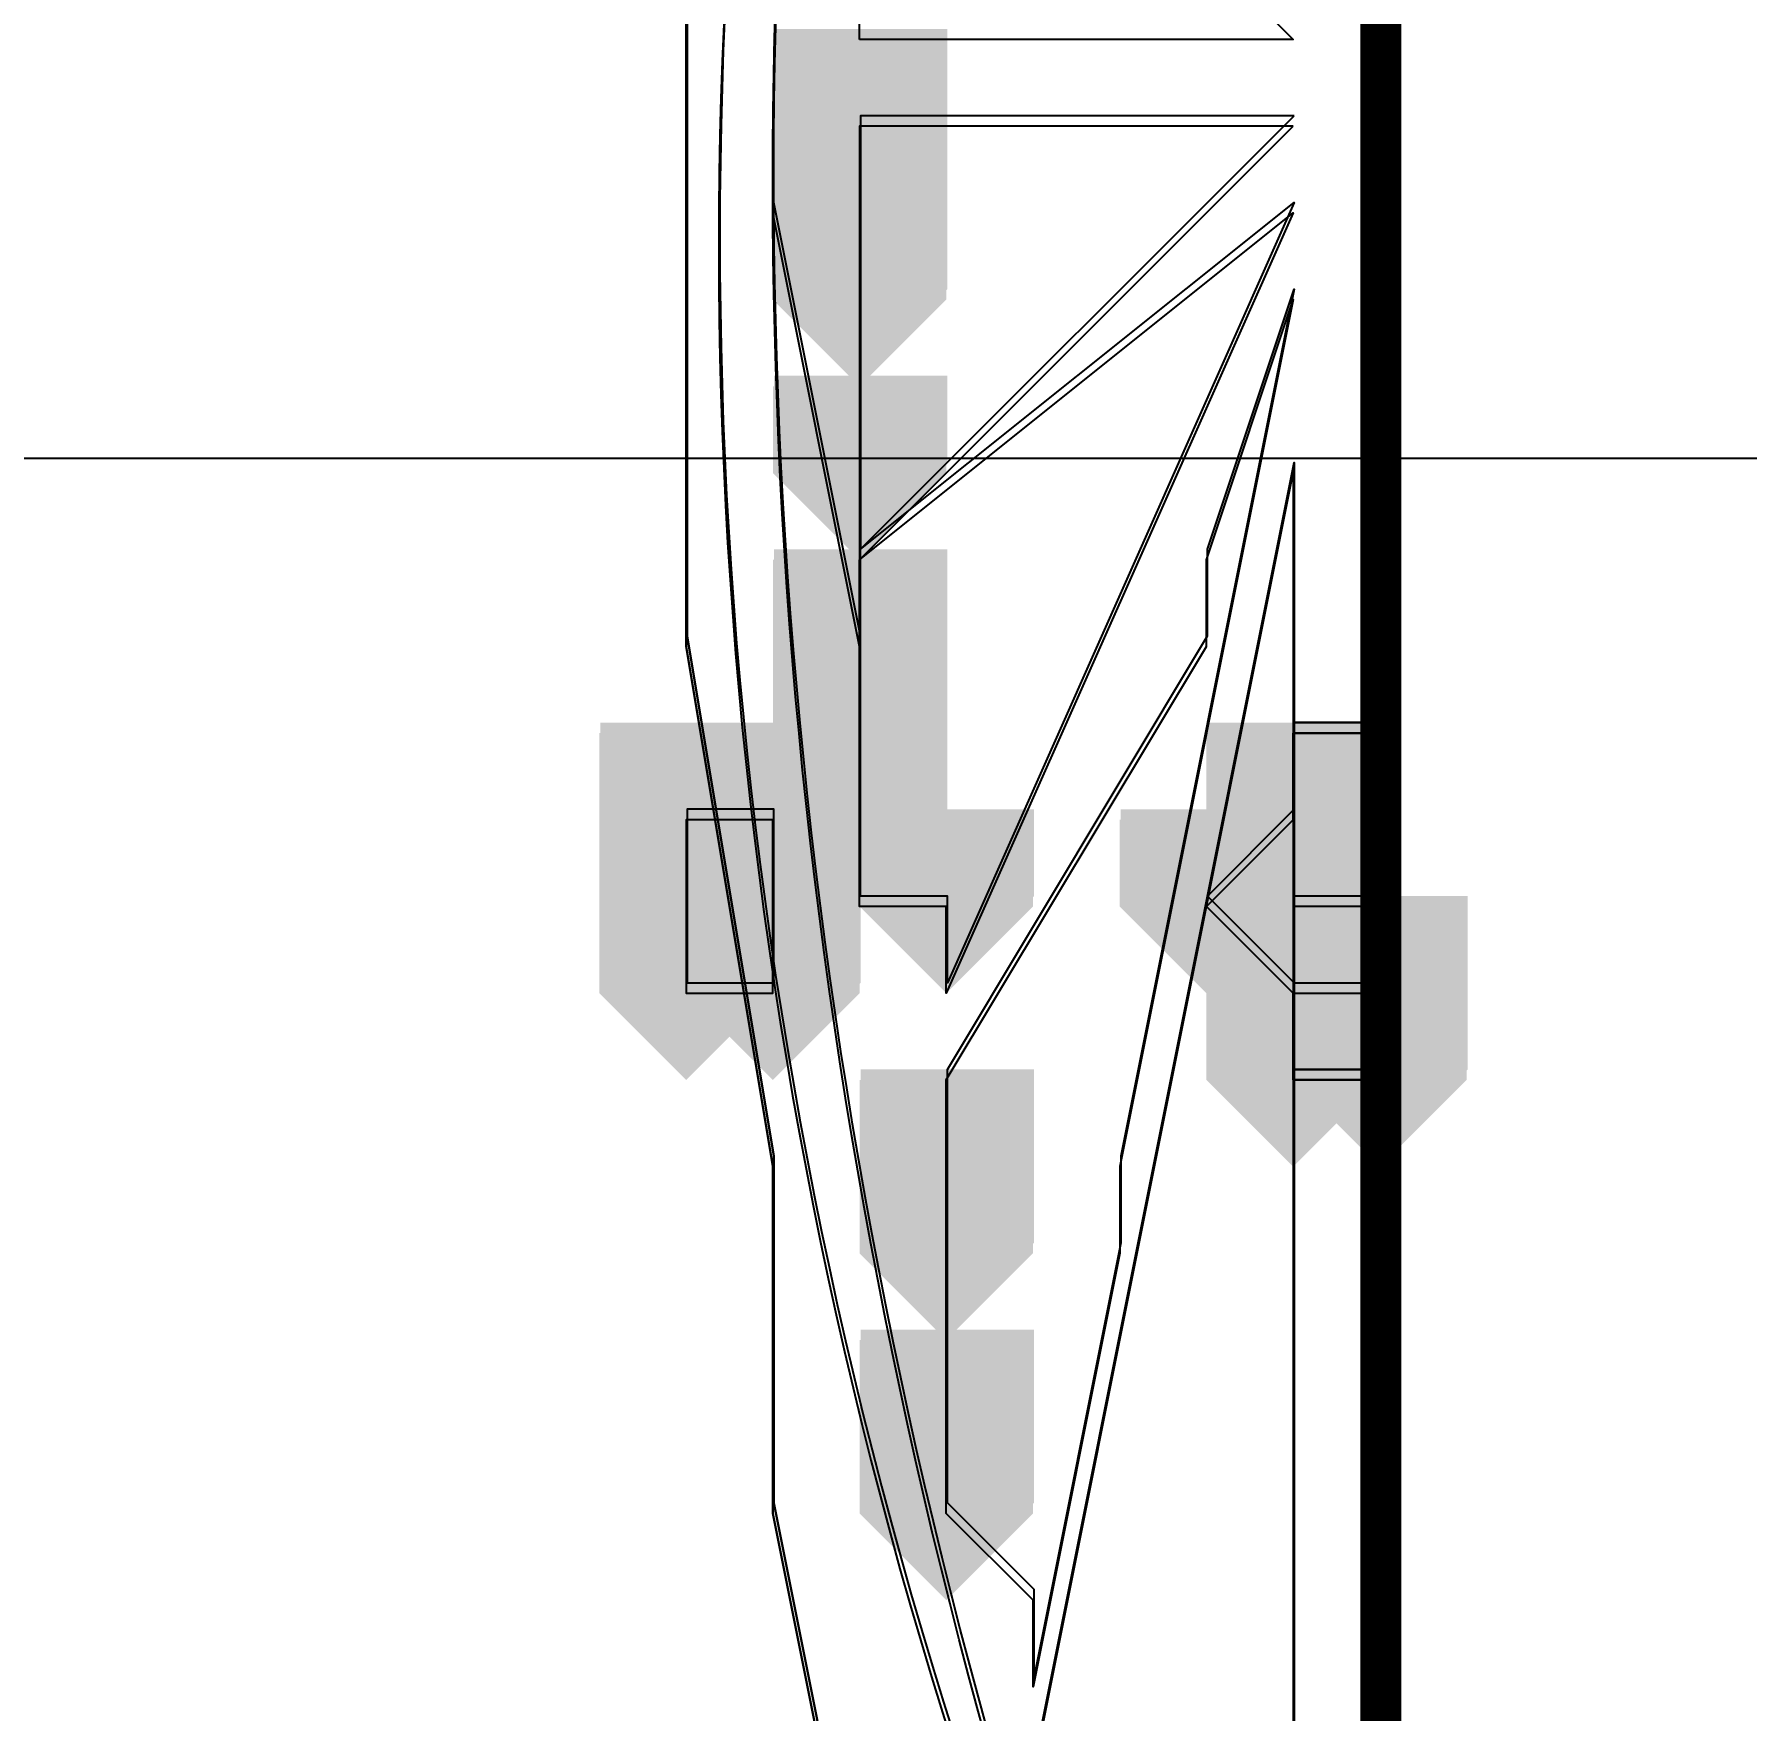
# Model space of a CAD drawing. Header units: millimetres. Extents: x -8417289 to 9420486, y 0 to 166066.
# Drawn here: x -185792.3 to -185708.7, y 119639.5 to 119721.3 of the extents above; entities that cross this region are included whole.
import ezdxf
from ezdxf import colors
from ezdxf.entities.mleader import LeaderData, LeaderLine
from ezdxf.math import Vec2, Vec3

# ---------------------------------------------------------------- set-up
doc = ezdxf.new("R2010")
doc.units = ezdxf.units.MM
doc.header["$MEASUREMENT"] = 0
doc.header["$PDMODE"] = 3
doc.header["$PDSIZE"] = -4
doc.layers.get('0').update_dxf_attribs({"color": 250, "lineweight": 9})
doc.layers.get('Defpoints').update_dxf_attribs({"color": 6})
doc.layers.add('_АР ТЕКСТ', color=250, linetype='Continuous', lineweight=25)
for name, color, linetype in [('ТХ_обор_бытовое', 14, 'Continuous'), ('ТХ_обор_спорт', 5, 'Continuous'), ('ТХ_привязки ЭО', 96, 'Continuous'), ('ТХ_привязки_ВК', 174, 'Continuous')]:
    doc.layers.add(name, color=color, linetype=linetype)
doc.styles.add('ISOCPEUR', font='isocpeur.TTF')
doc.styles.add('ГОСТ 2.304', font='isocpeur.TTF', dxfattribs={"width": 0.7})
doc.dimstyles.new('R_100', dxfattribs={"dimtxt": 270, "dimasz": 120, "dimexe": 100, "dimexo": 0, "dimgap": 60, "dimtad": 1, "dimdec": 0, "dimrnd": 50, "dimzin": 0, "dimdsep": 46, "dimtxsty": 'ISOCPEUR', "dimblk": 'ARCHTICK', "dimcen": 0, "dimdle": 100, "dimclrd": 256, "dimclre": 256, "dimclrt": 256, "dimadec": 0, "dimazin": 0, "dimtfac": 2, "dimtdec": 0, "dimtofl": 0, "dimtmove": 1, "dimatfit": 3, "dimfxl": 1, "dimtvp": 3, "dimtolj": 1, "dimtzin": 0, "dimarcsym": 0})

# ---------------------------------------------------------------- blocks, each defined once
blk = doc.blocks.new('_DotSmall')
at = {"color": 0, "linetype": 'ByBlock', "const_width": 0.5}
blk.add_lwpolyline([(-0.0625, 0, 1), (0.0625, 0, 1)], format="xyb", close=True, dxfattribs=at)
blk = doc.blocks.new('У300')
at = {"layer": 'ТХ_обор_бытовое', "transparency": 33554559}
for points in [[(-230567.446, 67307.201), (-230571.679, 67307.201), (-230571.679, 67302.967), (-230567.446, 67298.734), (-230563.212, 67302.967), (-230563.212, 67307.201)], [(-230567.395, 67307.711), (-230571.628, 67307.711), (-230571.628, 67303.478), (-230567.395, 67299.244), (-230563.161, 67303.478), (-230563.161, 67307.711)], [(-230567.446, 67302.967), (-230571.679, 67302.967), (-230571.679, 67298.734), (-230567.446, 67294.501), (-230563.212, 67298.734), (-230563.212, 67302.967)], [(-230567.446, 67302.967), (-230571.679, 67302.967), (-230571.679, 67298.734), (-230567.446, 67294.501), (-230563.212, 67298.734), (-230563.212, 67302.967)], [(-230567.395, 67303.478), (-230571.628, 67303.478), (-230571.628, 67299.244), (-230567.395, 67295.011), (-230563.161, 67299.244), (-230563.161, 67303.478)], [(-230567.395, 67303.478), (-230571.628, 67303.478), (-230571.628, 67299.244), (-230567.395, 67295.011), (-230563.161, 67299.244), (-230563.161, 67303.478)], [(-230567.446, 67298.734), (-230571.679, 67298.734), (-230571.679, 67294.501), (-230567.446, 67290.267), (-230563.212, 67294.501), (-230563.212, 67298.734)], [(-230567.446, 67298.734), (-230571.679, 67298.734), (-230571.679, 67294.501), (-230567.446, 67290.267), (-230563.212, 67294.501), (-230563.212, 67298.734)], [(-230567.446, 67298.734), (-230571.679, 67298.734), (-230571.679, 67294.501), (-230567.446, 67290.267), (-230563.212, 67294.501), (-230563.212, 67298.734)], [(-230567.446, 67298.734), (-230571.679, 67298.734), (-230571.679, 67294.501), (-230567.446, 67290.267), (-230563.212, 67294.501), (-230563.212, 67298.734)], [(-230567.395, 67299.244), (-230571.628, 67299.244), (-230571.628, 67295.011), (-230567.395, 67290.778), (-230563.161, 67295.011), (-230563.161, 67299.244)], [(-230567.395, 67299.244), (-230571.628, 67299.244), (-230571.628, 67295.011), (-230567.395, 67290.778), (-230563.161, 67295.011), (-230563.161, 67299.244)], [(-230567.395, 67299.244), (-230571.628, 67299.244), (-230571.628, 67295.011), (-230567.395, 67290.778), (-230563.161, 67295.011), (-230563.161, 67299.244)], [(-230567.395, 67299.244), (-230571.628, 67299.244), (-230571.628, 67295.011), (-230567.395, 67290.778), (-230563.161, 67295.011), (-230563.161, 67299.244)], [(-230567.446, 67290.267), (-230571.679, 67290.267), (-230571.679, 67286.034), (-230567.446, 67281.8), (-230563.212, 67286.034), (-230563.212, 67290.267)], [(-230567.395, 67290.778), (-230571.628, 67290.778), (-230571.628, 67286.544), (-230567.395, 67282.311), (-230563.161, 67286.544), (-230563.161, 67290.778)], [(-230567.395, 67282.311), (-230571.628, 67282.311), (-230571.628, 67278.078), (-230567.395, 67273.844), (-230563.161, 67278.078), (-230563.161, 67282.311)], [(-230567.395, 67282.311), (-230571.628, 67282.311), (-230571.628, 67278.078), (-230567.395, 67273.844), (-230563.161, 67278.078), (-230563.161, 67282.311)], [(-230567.446, 67281.8), (-230571.679, 67281.8), (-230571.679, 67277.567), (-230567.446, 67273.334), (-230563.212, 67277.567), (-230563.212, 67281.8)], [(-230567.446, 67281.8), (-230571.679, 67281.8), (-230571.679, 67277.567), (-230567.446, 67273.334), (-230563.212, 67277.567), (-230563.212, 67281.8)], [(-230567.395, 67278.078), (-230571.628, 67278.078), (-230571.628, 67273.844), (-230567.395, 67269.611), (-230563.161, 67273.844), (-230563.161, 67278.078)], [(-230567.446, 67277.567), (-230571.679, 67277.567), (-230571.679, 67273.334), (-230567.446, 67269.1), (-230563.212, 67273.334), (-230563.212, 67277.567)], [(-230575.861, 67273.844), (-230580.095, 67273.844), (-230580.095, 67269.611), (-230575.861, 67265.378), (-230571.628, 67269.611), (-230571.628, 67273.844)], [(-230575.861, 67273.844), (-230580.095, 67273.844), (-230580.095, 67269.611), (-230575.861, 67265.378), (-230571.628, 67269.611), (-230571.628, 67273.844)], [(-230567.395, 67273.844), (-230571.628, 67273.844), (-230571.628, 67269.611), (-230567.395, 67265.378), (-230563.161, 67269.611), (-230563.161, 67273.844)], [(-230546.228, 67273.844), (-230550.461, 67273.844), (-230550.461, 67269.611), (-230546.228, 67265.378), (-230541.994, 67269.611), (-230541.994, 67273.844)], [(-230546.228, 67273.844), (-230550.461, 67273.844), (-230550.461, 67269.611), (-230546.228, 67265.378), (-230541.994, 67269.611), (-230541.994, 67273.844)], [(-230546.228, 67273.844), (-230550.461, 67273.844), (-230550.461, 67269.611), (-230546.228, 67265.378), (-230541.994, 67269.611), (-230541.994, 67273.844)], [(-230546.228, 67273.844), (-230550.461, 67273.844), (-230550.461, 67269.611), (-230546.228, 67265.378), (-230541.994, 67269.611), (-230541.994, 67273.844)], [(-230575.913, 67273.334), (-230580.146, 67273.334), (-230580.146, 67269.1), (-230575.913, 67264.867), (-230571.679, 67269.1), (-230571.679, 67273.334)], [(-230575.913, 67273.334), (-230580.146, 67273.334), (-230580.146, 67269.1), (-230575.913, 67264.867), (-230571.679, 67269.1), (-230571.679, 67273.334)], [(-230567.446, 67273.334), (-230571.679, 67273.334), (-230571.679, 67269.1), (-230567.446, 67264.867), (-230563.212, 67269.1), (-230563.212, 67273.334)], [(-230546.279, 67273.334), (-230550.512, 67273.334), (-230550.512, 67269.1), (-230546.279, 67264.867), (-230542.046, 67269.1), (-230542.046, 67273.334)], [(-230546.279, 67273.334), (-230550.512, 67273.334), (-230550.512, 67269.1), (-230546.279, 67264.867), (-230542.046, 67269.1), (-230542.046, 67273.334)], [(-230546.279, 67273.334), (-230550.512, 67273.334), (-230550.512, 67269.1), (-230546.279, 67264.867), (-230542.046, 67269.1), (-230542.046, 67273.334)], [(-230546.279, 67273.334), (-230550.512, 67273.334), (-230550.512, 67269.1), (-230546.279, 67264.867), (-230542.046, 67269.1), (-230542.046, 67273.334)], [(-230575.861, 67269.611), (-230580.095, 67269.611), (-230580.095, 67265.378), (-230575.861, 67261.144), (-230571.628, 67265.378), (-230571.628, 67269.611)], [(-230575.861, 67269.611), (-230580.095, 67269.611), (-230580.095, 67265.378), (-230575.861, 67261.144), (-230571.628, 67265.378), (-230571.628, 67269.611)], [(-230575.861, 67269.611), (-230580.095, 67269.611), (-230580.095, 67265.378), (-230575.861, 67261.144), (-230571.628, 67265.378), (-230571.628, 67269.611)], [(-230575.861, 67269.611), (-230580.095, 67269.611), (-230580.095, 67265.378), (-230575.861, 67261.144), (-230571.628, 67265.378), (-230571.628, 67269.611)], [(-230575.861, 67269.611), (-230580.095, 67269.611), (-230580.095, 67265.378), (-230575.861, 67261.144), (-230571.628, 67265.378), (-230571.628, 67269.611)], [(-230575.861, 67269.611), (-230580.095, 67269.611), (-230580.095, 67265.378), (-230575.861, 67261.144), (-230571.628, 67265.378), (-230571.628, 67269.611)], [(-230575.861, 67269.611), (-230580.095, 67269.611), (-230580.095, 67265.378), (-230575.861, 67261.144), (-230571.628, 67265.378), (-230571.628, 67269.611)], [(-230575.861, 67269.611), (-230580.095, 67269.611), (-230580.095, 67265.378), (-230575.861, 67261.144), (-230571.628, 67265.378), (-230571.628, 67269.611)], [(-230575.861, 67269.611), (-230580.095, 67269.611), (-230580.095, 67265.378), (-230575.861, 67261.144), (-230571.628, 67265.378), (-230571.628, 67269.611)], [(-230571.628, 67269.611), (-230575.861, 67269.611), (-230575.861, 67265.378), (-230571.628, 67261.144), (-230567.395, 67265.378), (-230567.395, 67269.611)], [(-230571.628, 67269.611), (-230575.861, 67269.611), (-230575.861, 67265.378), (-230571.628, 67261.144), (-230567.395, 67265.378), (-230567.395, 67269.611)], [(-230571.628, 67269.611), (-230575.861, 67269.611), (-230575.861, 67265.378), (-230571.628, 67261.144), (-230567.395, 67265.378), (-230567.395, 67269.611)], [(-230571.628, 67269.611), (-230575.861, 67269.611), (-230575.861, 67265.378), (-230571.628, 67261.144), (-230567.395, 67265.378), (-230567.395, 67269.611)], [(-230571.628, 67269.611), (-230575.861, 67269.611), (-230575.861, 67265.378), (-230571.628, 67261.144), (-230567.395, 67265.378), (-230567.395, 67269.611)], [(-230571.628, 67269.611), (-230575.861, 67269.611), (-230575.861, 67265.378), (-230571.628, 67261.144), (-230567.395, 67265.378), (-230567.395, 67269.611)], [(-230571.628, 67269.611), (-230575.861, 67269.611), (-230575.861, 67265.378), (-230571.628, 67261.144), (-230567.395, 67265.378), (-230567.395, 67269.611)], [(-230571.628, 67269.611), (-230575.861, 67269.611), (-230575.861, 67265.378), (-230571.628, 67261.144), (-230567.395, 67265.378), (-230567.395, 67269.611)], [(-230571.628, 67269.611), (-230575.861, 67269.611), (-230575.861, 67265.378), (-230571.628, 67261.144), (-230567.395, 67265.378), (-230567.395, 67269.611)], [(-230563.161, 67269.611), (-230567.395, 67269.611), (-230567.395, 67265.378), (-230563.161, 67261.144), (-230558.928, 67265.378), (-230558.928, 67269.611)], [(-230550.461, 67269.611), (-230554.695, 67269.611), (-230554.695, 67265.378), (-230550.461, 67261.144), (-230546.228, 67265.378), (-230546.228, 67269.611)], [(-230550.461, 67269.611), (-230554.695, 67269.611), (-230554.695, 67265.378), (-230550.461, 67261.144), (-230546.228, 67265.378), (-230546.228, 67269.611)], [(-230546.228, 67269.611), (-230550.461, 67269.611), (-230550.461, 67265.378), (-230546.228, 67261.144), (-230541.994, 67265.378), (-230541.994, 67269.611)], [(-230546.228, 67269.611), (-230550.461, 67269.611), (-230550.461, 67265.378), (-230546.228, 67261.144), (-230541.994, 67265.378), (-230541.994, 67269.611)], [(-230575.913, 67269.1), (-230580.146, 67269.1), (-230580.146, 67264.867), (-230575.913, 67260.634), (-230571.679, 67264.867), (-230571.679, 67269.1)], [(-230575.913, 67269.1), (-230580.146, 67269.1), (-230580.146, 67264.867), (-230575.913, 67260.634), (-230571.679, 67264.867), (-230571.679, 67269.1)], [(-230575.913, 67269.1), (-230580.146, 67269.1), (-230580.146, 67264.867), (-230575.913, 67260.634), (-230571.679, 67264.867), (-230571.679, 67269.1)], [(-230575.913, 67269.1), (-230580.146, 67269.1), (-230580.146, 67264.867), (-230575.913, 67260.634), (-230571.679, 67264.867), (-230571.679, 67269.1)], [(-230575.913, 67269.1), (-230580.146, 67269.1), (-230580.146, 67264.867), (-230575.913, 67260.634), (-230571.679, 67264.867), (-230571.679, 67269.1)], [(-230575.913, 67269.1), (-230580.146, 67269.1), (-230580.146, 67264.867), (-230575.913, 67260.634), (-230571.679, 67264.867), (-230571.679, 67269.1)], [(-230575.913, 67269.1), (-230580.146, 67269.1), (-230580.146, 67264.867), (-230575.913, 67260.634), (-230571.679, 67264.867), (-230571.679, 67269.1)], [(-230575.913, 67269.1), (-230580.146, 67269.1), (-230580.146, 67264.867), (-230575.913, 67260.634), (-230571.679, 67264.867), (-230571.679, 67269.1)], [(-230575.913, 67269.1), (-230580.146, 67269.1), (-230580.146, 67264.867), (-230575.913, 67260.634), (-230571.679, 67264.867), (-230571.679, 67269.1)], [(-230571.679, 67269.1), (-230575.913, 67269.1), (-230575.913, 67264.867), (-230571.679, 67260.634), (-230567.446, 67264.867), (-230567.446, 67269.1)], [(-230571.679, 67269.1), (-230575.913, 67269.1), (-230575.913, 67264.867), (-230571.679, 67260.634), (-230567.446, 67264.867), (-230567.446, 67269.1)], [(-230571.679, 67269.1), (-230575.913, 67269.1), (-230575.913, 67264.867), (-230571.679, 67260.634), (-230567.446, 67264.867), (-230567.446, 67269.1)], [(-230571.679, 67269.1), (-230575.913, 67269.1), (-230575.913, 67264.867), (-230571.679, 67260.634), (-230567.446, 67264.867), (-230567.446, 67269.1)], [(-230571.679, 67269.1), (-230575.913, 67269.1), (-230575.913, 67264.867), (-230571.679, 67260.634), (-230567.446, 67264.867), (-230567.446, 67269.1)], [(-230571.679, 67269.1), (-230575.913, 67269.1), (-230575.913, 67264.867), (-230571.679, 67260.634), (-230567.446, 67264.867), (-230567.446, 67269.1)], [(-230571.679, 67269.1), (-230575.913, 67269.1), (-230575.913, 67264.867), (-230571.679, 67260.634), (-230567.446, 67264.867), (-230567.446, 67269.1)], [(-230571.679, 67269.1), (-230575.913, 67269.1), (-230575.913, 67264.867), (-230571.679, 67260.634), (-230567.446, 67264.867), (-230567.446, 67269.1)], [(-230571.679, 67269.1), (-230575.913, 67269.1), (-230575.913, 67264.867), (-230571.679, 67260.634), (-230567.446, 67264.867), (-230567.446, 67269.1)], [(-230563.212, 67269.1), (-230567.446, 67269.1), (-230567.446, 67264.867), (-230563.212, 67260.634), (-230558.979, 67264.867), (-230558.979, 67269.1)], [(-230550.512, 67269.1), (-230554.746, 67269.1), (-230554.746, 67264.867), (-230550.512, 67260.634), (-230546.279, 67264.867), (-230546.279, 67269.1)], [(-230550.512, 67269.1), (-230554.746, 67269.1), (-230554.746, 67264.867), (-230550.512, 67260.634), (-230546.279, 67264.867), (-230546.279, 67269.1)], [(-230546.279, 67269.1), (-230550.512, 67269.1), (-230550.512, 67264.867), (-230546.279, 67260.634), (-230542.046, 67264.867), (-230542.046, 67269.1)], [(-230546.279, 67269.1), (-230550.512, 67269.1), (-230550.512, 67264.867), (-230546.279, 67260.634), (-230542.046, 67264.867), (-230542.046, 67269.1)], [(-230575.861, 67265.378), (-230580.095, 67265.378), (-230580.095, 67261.144), (-230575.861, 67256.911), (-230571.628, 67261.144), (-230571.628, 67265.378)], [(-230575.861, 67265.378), (-230580.095, 67265.378), (-230580.095, 67261.144), (-230575.861, 67256.911), (-230571.628, 67261.144), (-230571.628, 67265.378)], [(-230575.861, 67265.378), (-230580.095, 67265.378), (-230580.095, 67261.144), (-230575.861, 67256.911), (-230571.628, 67261.144), (-230571.628, 67265.378)], [(-230575.861, 67265.378), (-230580.095, 67265.378), (-230580.095, 67261.144), (-230575.861, 67256.911), (-230571.628, 67261.144), (-230571.628, 67265.378)], [(-230575.861, 67265.378), (-230580.095, 67265.378), (-230580.095, 67261.144), (-230575.861, 67256.911), (-230571.628, 67261.144), (-230571.628, 67265.378)], [(-230571.628, 67265.378), (-230575.861, 67265.378), (-230575.861, 67261.144), (-230571.628, 67256.911), (-230567.395, 67261.144), (-230567.395, 67265.378)], [(-230571.628, 67265.378), (-230575.861, 67265.378), (-230575.861, 67261.144), (-230571.628, 67256.911), (-230567.395, 67261.144), (-230567.395, 67265.378)], [(-230571.628, 67265.378), (-230575.861, 67265.378), (-230575.861, 67261.144), (-230571.628, 67256.911), (-230567.395, 67261.144), (-230567.395, 67265.378)], [(-230546.228, 67265.378), (-230550.461, 67265.378), (-230550.461, 67261.144), (-230546.228, 67256.911), (-230541.994, 67261.144), (-230541.994, 67265.378)], [(-230546.228, 67265.378), (-230550.461, 67265.378), (-230550.461, 67261.144), (-230546.228, 67256.911), (-230541.994, 67261.144), (-230541.994, 67265.378)], [(-230541.994, 67265.378), (-230546.228, 67265.378), (-230546.228, 67261.144), (-230541.994, 67256.911), (-230537.761, 67261.144), (-230537.761, 67265.378)], [(-230575.913, 67264.867), (-230580.146, 67264.867), (-230580.146, 67260.634), (-230575.913, 67256.4), (-230571.679, 67260.634), (-230571.679, 67264.867)], [(-230575.913, 67264.867), (-230580.146, 67264.867), (-230580.146, 67260.634), (-230575.913, 67256.4), (-230571.679, 67260.634), (-230571.679, 67264.867)], [(-230575.913, 67264.867), (-230580.146, 67264.867), (-230580.146, 67260.634), (-230575.913, 67256.4), (-230571.679, 67260.634), (-230571.679, 67264.867)], [(-230575.913, 67264.867), (-230580.146, 67264.867), (-230580.146, 67260.634), (-230575.913, 67256.4), (-230571.679, 67260.634), (-230571.679, 67264.867)], [(-230575.913, 67264.867), (-230580.146, 67264.867), (-230580.146, 67260.634), (-230575.913, 67256.4), (-230571.679, 67260.634), (-230571.679, 67264.867)], [(-230571.679, 67264.867), (-230575.913, 67264.867), (-230575.913, 67260.634), (-230571.679, 67256.4), (-230567.446, 67260.634), (-230567.446, 67264.867)], [(-230571.679, 67264.867), (-230575.913, 67264.867), (-230575.913, 67260.634), (-230571.679, 67256.4), (-230567.446, 67260.634), (-230567.446, 67264.867)], [(-230571.679, 67264.867), (-230575.913, 67264.867), (-230575.913, 67260.634), (-230571.679, 67256.4), (-230567.446, 67260.634), (-230567.446, 67264.867)], [(-230546.279, 67264.867), (-230550.512, 67264.867), (-230550.512, 67260.634), (-230546.279, 67256.4), (-230542.046, 67260.634), (-230542.046, 67264.867)], [(-230546.279, 67264.867), (-230550.512, 67264.867), (-230550.512, 67260.634), (-230546.279, 67256.4), (-230542.046, 67260.634), (-230542.046, 67264.867)], [(-230542.046, 67264.867), (-230546.279, 67264.867), (-230546.279, 67260.634), (-230542.046, 67256.4), (-230537.812, 67260.634), (-230537.812, 67264.867)], [(-230546.228, 67261.144), (-230550.461, 67261.144), (-230550.461, 67256.911), (-230546.228, 67252.678), (-230541.994, 67256.911), (-230541.994, 67261.144)], [(-230546.228, 67261.144), (-230550.461, 67261.144), (-230550.461, 67256.911), (-230546.228, 67252.678), (-230541.994, 67256.911), (-230541.994, 67261.144)], [(-230541.994, 67261.144), (-230546.228, 67261.144), (-230546.228, 67256.911), (-230541.994, 67252.678), (-230537.761, 67256.911), (-230537.761, 67261.144)], [(-230541.994, 67261.144), (-230546.228, 67261.144), (-230546.228, 67256.911), (-230541.994, 67252.678), (-230537.761, 67256.911), (-230537.761, 67261.144)], [(-230546.279, 67260.634), (-230550.512, 67260.634), (-230550.512, 67256.4), (-230546.279, 67252.167), (-230542.046, 67256.4), (-230542.046, 67260.634)], [(-230546.279, 67260.634), (-230550.512, 67260.634), (-230550.512, 67256.4), (-230546.279, 67252.167), (-230542.046, 67256.4), (-230542.046, 67260.634)], [(-230542.046, 67260.634), (-230546.279, 67260.634), (-230546.279, 67256.4), (-230542.046, 67252.167), (-230537.812, 67256.4), (-230537.812, 67260.634)], [(-230542.046, 67260.634), (-230546.279, 67260.634), (-230546.279, 67256.4), (-230542.046, 67252.167), (-230537.812, 67256.4), (-230537.812, 67260.634)], [(-230563.161, 67256.911), (-230567.395, 67256.911), (-230567.395, 67252.678), (-230563.161, 67248.444), (-230558.928, 67252.678), (-230558.928, 67256.911)], [(-230563.212, 67256.4), (-230567.446, 67256.4), (-230567.446, 67252.167), (-230563.212, 67247.934), (-230558.979, 67252.167), (-230558.979, 67256.4)], [(-230563.161, 67252.678), (-230567.395, 67252.678), (-230567.395, 67248.444), (-230563.161, 67244.211), (-230558.928, 67248.444), (-230558.928, 67252.678)], [(-230563.212, 67252.167), (-230567.446, 67252.167), (-230567.446, 67247.934), (-230563.212, 67243.7), (-230558.979, 67247.934), (-230558.979, 67252.167)], [(-230563.212, 67243.7), (-230567.446, 67243.7), (-230567.446, 67239.467), (-230563.212, 67235.233), (-230558.979, 67239.467), (-230558.979, 67243.7)], [(-230563.161, 67244.211), (-230567.395, 67244.211), (-230567.395, 67239.977), (-230563.161, 67235.744), (-230558.928, 67239.977), (-230558.928, 67244.211)], [(-230563.212, 67239.467), (-230567.446, 67239.467), (-230567.446, 67235.233), (-230563.212, 67231), (-230558.979, 67235.233), (-230558.979, 67239.467)], [(-230563.161, 67239.977), (-230567.395, 67239.977), (-230567.395, 67235.744), (-230563.161, 67231.511), (-230558.928, 67235.744), (-230558.928, 67239.977)]]:
    blk.add_hatch(color=256, dxfattribs=at).paths.add_polyline_path(points)
at = {"layer": 'ТХ_обор_бытовое', "const_width": 2}
blk.add_lwpolyline([(-230216.026, 67468.579), (-230216.026, 67142.61), (-230541.994, 67142.61), (-230541.994, 67468.579)], close=True, dxfattribs=at)
at = {"layer": 'ТХ_обор_бытовое', "elevation": -0.565}
for points in [[(-230550.512, 67184.433), (-230554.746, 67192.9), (-230563.212, 67201.367), (-230567.446, 67214.067), (-230571.679, 67235.233), (-230571.679, 67252.167), (-230575.913, 67277.567), (-230575.913, 67298.734), (-230575.913, 67324.134), (-230575.913, 67345.301), (-230571.679, 67366.468), (-230567.446, 67383.401), (-230563.212, 67400.335)], [(-230563.212, 67400.335), (-230567.446, 67383.401), (-230571.679, 67366.468), (-230575.913, 67345.301), (-230575.913, 67324.134), (-230575.913, 67298.734), (-230575.913, 67277.567), (-230571.679, 67252.167), (-230571.679, 67235.233), (-230567.446, 67214.067)], [(-230567.446, 67214.067), (-230571.679, 67235.233), (-230571.679, 67252.167), (-230575.913, 67277.567), (-230575.913, 67298.734), (-230575.913, 67324.134), (-230575.913, 67345.301), (-230571.679, 67366.468), (-230567.446, 67383.401), (-230563.212, 67400.335)], [(-230571.679, 67366.468), (-230575.913, 67345.301), (-230575.913, 67324.134), (-230575.913, 67298.734), (-230575.913, 67277.567)], [(-230567.446, 67277.567), (-230571.679, 67298.734)], [(-230542.046, 67264.867), (-230546.279, 67264.867), (-230546.279, 67260.634), (-230542.046, 67260.634)]]:
    blk.add_lwpolyline(points, dxfattribs=at)
at = {"layer": 'ТХ_обор_бытовое'}
for points in [[(-230550.461, 67184.944), (-230554.695, 67193.41), (-230563.161, 67201.877), (-230567.395, 67214.577), (-230571.628, 67235.744), (-230571.628, 67252.678), (-230575.861, 67278.078), (-230575.861, 67299.244), (-230575.861, 67324.645), (-230575.861, 67345.811), (-230571.628, 67366.978), (-230567.395, 67383.912), (-230563.161, 67400.845)], [(-230563.161, 67400.845), (-230567.395, 67383.912), (-230571.628, 67366.978), (-230575.861, 67345.811), (-230575.861, 67324.645), (-230575.861, 67299.244), (-230575.861, 67278.078), (-230571.628, 67252.678), (-230571.628, 67235.744), (-230567.395, 67214.577)], [(-230567.395, 67214.577), (-230571.628, 67235.744), (-230571.628, 67252.678), (-230575.861, 67278.078), (-230575.861, 67299.244), (-230575.861, 67324.645), (-230575.861, 67345.811), (-230571.628, 67366.978), (-230567.395, 67383.912), (-230563.161, 67400.845)], [(-230571.628, 67366.978), (-230575.861, 67345.811), (-230575.861, 67324.645), (-230575.861, 67299.244), (-230575.861, 67278.078)], [(-230567.395, 67278.078), (-230571.628, 67299.244)], [(-230541.994, 67265.378), (-230546.228, 67265.378), (-230546.228, 67261.144), (-230541.994, 67261.144)]]:
    blk.add_lwpolyline(points, dxfattribs=at)
blk.add_lwpolyline([(-230546.228, 67417.779), (-230541.994, 67417.779, 0.248454), (-230550.461, 67193.41, -0.207133)], format="xyb", close=True, dxfattribs=at)
at = {"layer": 'ТХ_обор_бытовое', "elevation": -0.565}
blk.add_lwpolyline([(-230546.279, 67417.268), (-230542.046, 67417.268, 0.248454), (-230550.512, 67192.9, -0.207133)], format="xyb", close=True, dxfattribs=at)
for points in [[(-230567.446, 67307.201), (-230567.446, 67311.434), (-230567.446, 67315.667), (-230567.446, 67319.901), (-230567.446, 67324.134), (-230567.446, 67328.367), (-230546.279, 67307.201)], [(-230546.279, 67302.967), (-230567.446, 67302.967), (-230567.446, 67298.734), (-230567.446, 67294.501), (-230567.446, 67290.267), (-230567.446, 67286.034), (-230567.446, 67281.8)], [(-230567.446, 67269.1), (-230567.446, 67273.334), (-230567.446, 67277.567), (-230567.446, 67281.8), (-230546.279, 67298.734), (-230563.212, 67260.634), (-230563.212, 67264.867), (-230567.446, 67264.867)], [(-230563.212, 67256.4), (-230550.512, 67277.567), (-230550.512, 67281.8), (-230546.279, 67294.501), (-230554.746, 67252.167), (-230554.746, 67247.934), (-230558.979, 67226.767), (-230558.979, 67231), (-230563.212, 67235.233), (-230563.212, 67239.467), (-230563.212, 67243.7), (-230563.212, 67247.934), (-230563.212, 67252.167)], [(-230546.279, 67192.9), (-230546.279, 67197.133), (-230550.512, 67201.367), (-230554.746, 67205.6), (-230554.746, 67209.833), (-230558.979, 67214.067), (-230558.979, 67218.3), (-230558.979, 67222.533), (-230546.279, 67286.034)], [(-230542.046, 67256.4), (-230546.279, 67256.4), (-230546.279, 67260.634), (-230550.512, 67264.867), (-230546.279, 67269.1), (-230546.279, 67273.334), (-230542.046, 67273.334), (-230546.279, 67273.334), (-230546.279, 67269.1), (-230550.512, 67264.867), (-230546.279, 67260.634), (-230546.279, 67256.4)], [(-230571.679, 67264.867), (-230571.679, 67269.1), (-230575.913, 67269.1), (-230575.913, 67264.867), (-230575.913, 67260.634), (-230571.679, 67260.634)]]:
    blk.add_lwpolyline(points, close=True, dxfattribs=at)
at = {"layer": 'ТХ_обор_бытовое'}
for points in [[(-230546.228, 67303.478), (-230567.395, 67303.478), (-230567.395, 67299.244), (-230567.395, 67295.011), (-230567.395, 67290.778), (-230567.395, 67286.544), (-230567.395, 67282.311)], [(-230567.395, 67269.611), (-230567.395, 67273.844), (-230567.395, 67278.078), (-230567.395, 67282.311), (-230546.228, 67299.244), (-230563.161, 67261.144), (-230563.161, 67265.378), (-230567.395, 67265.378)], [(-230563.161, 67256.911), (-230550.461, 67278.078), (-230550.461, 67282.311), (-230546.228, 67295.011), (-230554.695, 67252.678), (-230554.695, 67248.444), (-230558.928, 67227.277), (-230558.928, 67231.511), (-230563.161, 67235.744), (-230563.161, 67239.977), (-230563.161, 67244.211), (-230563.161, 67248.444), (-230563.161, 67252.678)], [(-230546.228, 67193.41), (-230546.228, 67197.644), (-230550.461, 67201.877), (-230554.695, 67206.111), (-230554.695, 67210.344), (-230558.928, 67214.577), (-230558.928, 67218.811), (-230558.928, 67223.044), (-230546.228, 67286.544)], [(-230541.994, 67256.911), (-230546.228, 67256.911), (-230546.228, 67261.144), (-230550.461, 67265.378), (-230546.228, 67269.611), (-230546.228, 67273.844), (-230541.994, 67273.844), (-230546.228, 67273.844), (-230546.228, 67269.611), (-230550.461, 67265.378), (-230546.228, 67261.144), (-230546.228, 67256.911)], [(-230571.628, 67265.378), (-230571.628, 67269.611), (-230575.861, 67269.611), (-230575.861, 67265.378), (-230575.861, 67261.144), (-230571.628, 67261.144)]]:
    blk.add_lwpolyline(points, close=True, dxfattribs=at)
blk = doc.blocks.new('_None')
blk = doc.blocks.new('_ArchTick')
at = {"color": 0, "linetype": 'ByBlock', "const_width": 0.15}
blk.add_lwpolyline([(-0.5, -0.5), (0.5, 0.5)], dxfattribs=at)
blk = doc.blocks.new('*D2814')
at = {"layer": 'Defpoints', "color": 0, "linetype": 'ByBlock', "lineweight": 13, "ltscale": 500, "transparency": 16777216}
for p in [(-187297.388, 119700.594), (-185399.768, 119700.594), (-185384.444, 118400.682)]:
    blk.add_point(p, dxfattribs=at)
at = {"layer": 'ТХ_привязки_ВК', "linetype": 'ByBlock', "lineweight": -2, "ltscale": 500, "transparency": 16777216}
for p, q in [((-187297.388, 118300.682), (-187297.388, 119800.594)), ((-185399.768, 119700.594), (-187397.388, 119700.594)), ((-185384.444, 118400.682), (-187397.388, 118400.682))]:
    blk.add_line(p, q, dxfattribs=at)
at = {"layer": 'ТХ_привязки_ВК', "linetype": 'ByBlock', "lineweight": -2, "ltscale": 500, "transparency": 16777216, "xscale": 120, "yscale": 120, "zscale": 120}
for p, rotation in [((-187297.388, 119700.594), 90), ((-187297.388, 118400.682), 270)]:
    blk.add_blockref('_ArchTick', p, dxfattribs=dict(at, rotation=rotation))
at = {"layer": 'ТХ_привязки_ВК', "linetype": 'ByBlock', "lineweight": 13, "ltscale": 500, "transparency": 16777216, "insert": (-187492.388, 119050.638), "char_height": 270, "attachment_point": 5, "rotation": 90, "style": 'ISOCPEUR'}
blk.add_mtext('\\A1;1300', dxfattribs=at)

msp = doc.modelspace()

# ---------------------------------------------------------------- block references
at = {"layer": 'ТХ_обор_бытовое'}
msp.add_blockref('У300', (44815.43, 52413.86), dxfattribs=at)

# ---------------------------------------------------------------- dimensions: what is measured, and where the dimension line sits
at = {"layer": 'ТХ_привязки_ВК', "linetype": 'ByBlock', "lineweight": 13, "ltscale": 500}
dim = msp.add_linear_dim(base=(-187297.388, 119700.594), p1=(-185384.444, 118400.682), p2=(-185399.768, 119700.594), angle=90, dimstyle='R_100', override={"dimpost": '\\X'}, dxfattribs=at)
dim.commit()
dim.dimension.update_dxf_attribs({"geometry": '*D2814', "text_midpoint": (-187492.388, 119050.638)})

# ---------------------------------------------------------------- leaders
at = {"layer": '_АР ТЕКСТ'}
ml = msp.add_multileader_mtext('Standard', dxfattribs=at)
ml.set_content('{\\W0.8;-2,550}', color=256, style='ISOCPEUR')
ml.set_leader_properties(color=256, linetype='Continuous', lineweight=-1)
ml.set_arrow_properties(name='DOTSMALL')
ml.build(insert=Vec2(0, 0))
ml.multileader.update_dxf_attribs({"has_text_frame": 1, "text_left_attachment_type": 4, "text_right_attachment_type": 4, "dogleg_length": 100, "arrow_head_size": 180})
ctx = ml.context
ctx.base_point, ctx.char_height, ctx.arrow_head_size, ctx.landing_gap_size, ctx.plane_origin = Vec3(-302775.822, 123943.264, -1.962), 250, 180, 50, Vec3(-302295.489, 121699.245, -1.962)
ctx.left_attachment, ctx.right_attachment = 4, 4
notes = []
notes.append((ctx, [(0, (0, 0, 0), (0, 0), (1, 0), 1, [])]))
ctx.mtext.insert, ctx.mtext.width, ctx.mtext.defined_height, ctx.mtext.line_spacing_style, ctx.mtext.flow_direction = Vec3(-302725.822, 124276.597, -1.962), 801.08641, 330.71, 2, 5
ml = msp.add_multileader_mtext('Standard', dxfattribs=at)
ml.set_content('{\\W0.8;-2,550}', color=256, style='ISOCPEUR')
ml.set_leader_properties(color=256, linetype='Continuous', lineweight=-1)
ml.set_arrow_properties(name='DOTSMALL')
ml.build(insert=Vec2(0, 0))
ml.multileader.update_dxf_attribs({"has_text_frame": 1, "text_left_attachment_type": 4, "text_right_attachment_type": 4, "dogleg_length": 100, "arrow_head_size": 180})
ctx = ml.context
ctx.base_point, ctx.char_height, ctx.arrow_head_size, ctx.landing_gap_size, ctx.plane_origin = Vec3(-314736.015, 120073.276, -1.962), 250, 180, 50, Vec3(-314255.682, 117829.258, -1.962)
ctx.left_attachment, ctx.right_attachment = 4, 4
notes.append((ctx, [(0, (0, 0, 0), (0, 0), (1, 0), 1, [])]))
ctx.mtext.insert, ctx.mtext.width, ctx.mtext.defined_height, ctx.mtext.line_spacing_style, ctx.mtext.flow_direction = Vec3(-314686.015, 120406.61, -1.962), 801.08641, 330.71, 2, 5
at = {"layer": 'ТХ_обор_спорт', "color": 250}
ml = msp.add_multileader_mtext('Standard', dxfattribs=at)
ml.set_content('\\pxsm1,qc;Линия размещения баскетбольного щита', color=7, style='ГОСТ 2.304')
ml.set_leader_properties(color=256, lineweight=25)
ml.build(insert=Vec2(0, 0))
ml.multileader.update_dxf_attribs({"text_left_attachment_type": 6, "text_right_attachment_type": 6, "dogleg_length": 150, "arrow_head_size": 225, "scale": 75})
ctx = ml.context
ctx.base_point, ctx.scale, ctx.char_height, ctx.arrow_head_size, ctx.landing_gap_size, ctx.plane_origin = Vec3(-179165.599, 119373.551), 75, 187.5, 225, 150, Vec3(-204918.574, 115373.525)
ctx.left_attachment, ctx.right_attachment, ctx.text_align_type = 6, 6, 1
notes.append((ctx, [(1, (1, 1, 0), (-179315.599, 119373.551), (1, 0), 150, [(1, [(-180783.814, 120564.019)], 0, [])])]))
ctx.mtext.insert, ctx.mtext.width, ctx.mtext.defined_height, ctx.mtext.alignment, ctx.mtext.line_spacing_factor, ctx.mtext.flow_direction = Vec3(-177162.587, 119617.301), 3706.02507, 2263.283, 2, 0.8, 5
ml = msp.add_multileader_mtext('Standard', dxfattribs=at)
ml.set_content('\\pxsm1,qc;Линия размещения баскетбольного щита', color=7, style='ГОСТ 2.304')
ml.set_leader_properties(color=256, lineweight=25)
ml.build(insert=Vec2(0, 0))
ml.multileader.update_dxf_attribs({"text_left_attachment_type": 6, "text_right_attachment_type": 6, "dogleg_length": 150, "arrow_head_size": 225, "scale": 75})
ctx = ml.context
ctx.base_point, ctx.scale, ctx.char_height, ctx.arrow_head_size, ctx.landing_gap_size, ctx.plane_origin = Vec3(-164639.378, 119396.898), 75, 187.5, 225, 150, Vec3(-191365.585, 115373.525)
ctx.left_attachment, ctx.right_attachment, ctx.text_align_type = 6, 6, 1
notes.append((ctx, [(0, (1, 1, 0), (-160770.315, 119396.898), (-1, 0), 150, [(1, [(-159730.662, 120537.528)], 0, [])])]))
ctx.mtext.insert, ctx.mtext.width, ctx.mtext.defined_height, ctx.mtext.alignment, ctx.mtext.line_spacing_factor, ctx.mtext.flow_direction = Vec3(-162923.328, 119640.648), 3706.02507, 2263.283, 2, 0.8, 5
at = {"layer": 'ТХ_привязки ЭО'}
ml = msp.add_multileader_mtext('Standard', dxfattribs=at)
ml.set_content('\\A1;{\\fArial|b0|i0|c204|p34;Кабель из стены на Н-1200 \\A0;мм от УЧП\\A1; (\\fArial|b0|i0|c0|p34;L-1\\fArial|b0|i0|c204|p34;,0м)\\Pдля подкл. электросушителя для рук \\A0;(поз. У240):\\P- 1,0 кВт/220В/1Ф}', color=256, style='ISOCPEUR')
ml.set_leader_properties()
ml.set_arrow_properties(name='NONE')
ml.build(insert=Vec2(0, 0))
ml.multileader.update_dxf_attribs({"text_left_attachment_type": 6, "text_right_attachment_type": 6, "dogleg_length": 0.36})
ctx = ml.context
ctx.base_point, ctx.char_height, ctx.landing_gap_size, ctx.plane_origin = Vec3(-184426.628, 110958.459, 196.832), 200, 0, Vec3(-210059.754, 105669.113, 196.832)
ctx.left_attachment, ctx.right_attachment = 6, 6
notes.append((ctx, [(0, (1, 1, 0), (-184426.988, 110958.459, 196.832), (1, 0), 0.36, [(5, [(-193903.915, 124575.638, 196.832), (-190578.427, 120133.309, 196.832)], 0, [])])]))
ctx.mtext.insert, ctx.mtext.width, ctx.mtext.flow_direction = Vec3(-184426.628, 111198.459, 196.832), 6437.97794, 5
ml = msp.add_multileader_mtext('Standard', dxfattribs=at)
ml.set_content('{\\fArial|b0|i0|c204|p34;Розетка на Н-1800мм от УЧП\\Pдля подкл. доп. оборудования:\\P- 1х0.5кВт/220В/1Ф}', color=256, style='ISOCPEUR')
ml.set_leader_properties()
ml.set_arrow_properties(name='NONE')
ml.build(insert=Vec2(0, 0))
ml.multileader.update_dxf_attribs({"text_left_attachment_type": 6, "text_right_attachment_type": 6, "dogleg_length": 0.36})
ctx = ml.context
ctx.base_point, ctx.char_height, ctx.plane_origin = Vec3(-184544.998, 113255.606, 196.832), 200, Vec3(-171651.721, 104424.302, 196.832)
ctx.left_attachment, ctx.right_attachment = 6, 6
notes.append((ctx, [(0, (1, 1, 0), (-184545.358, 113255.606, 196.832), (1, 0), 0.36, [(0, [(-190331.362, 122852.389, 196.832)], 0, [])])]))
ctx.mtext.insert, ctx.mtext.width, ctx.mtext.flow_direction = Vec3(-184542.998, 113495.606, 196.832), 7036.06999, 5
ml = msp.add_multileader_mtext('Standard', dxfattribs=at)
ml.set_content('\\A1;{\\fArial|b0|i0|c204|p34;Кабель из стены на Н-1200 \\A0;мм от УЧП\\A1; (\\fArial|b0|i0|c0|p34;L-1\\fArial|b0|i0|c204|p34;,0м)\\Pдля подкл. электросушителя для рук \\A0;(поз. У240):\\P- 1,0 кВт/220В/1Ф}', color=256, style='ISOCPEUR')
ml.set_leader_properties()
ml.set_arrow_properties(name='NONE')
ml.build(insert=Vec2(0, 0))
ml.multileader.update_dxf_attribs({"text_left_attachment_type": 6, "text_right_attachment_type": 6, "dogleg_length": 0.36})
ctx = ml.context
ctx.base_point, ctx.char_height, ctx.landing_gap_size, ctx.plane_origin = Vec3(-184514.5, 107319, 196.832), 200, 0, Vec3(-210059.754, 104422.653, 196.832)
ctx.left_attachment, ctx.right_attachment = 6, 6
notes.append((ctx, [(0, (1, 1, 0), (-184514.86, 107319, 196.832), (1, 0), 0.36, [(3, [(-197213.915, 120104.36, 196.832)], 0, [])])]))
ctx.mtext.insert, ctx.mtext.width, ctx.mtext.flow_direction = Vec3(-184514.5, 107559, 196.832), 6437.97794, 5
for ctx, leaders in notes:
    for number, flags, end, landing, length, lines in leaders:
        leader = LeaderData()
        leader.index, (leader.has_last_leader_line, leader.has_dogleg_vector, leader.attachment_direction) = number, flags
        leader.last_leader_point, leader.dogleg_vector, leader.dogleg_length = Vec3(end), Vec3(landing), length
        for number, points, colour, breaks in lines:
            line = LeaderLine()
            line.index, line.vertices, line.color, line.breaks = number, Vec3.list(points), colors.encode_raw_color(colour), breaks
            leader.lines.append(line)
        ctx.leaders.append(leader)

doc.saveas('drawing.dxf')
